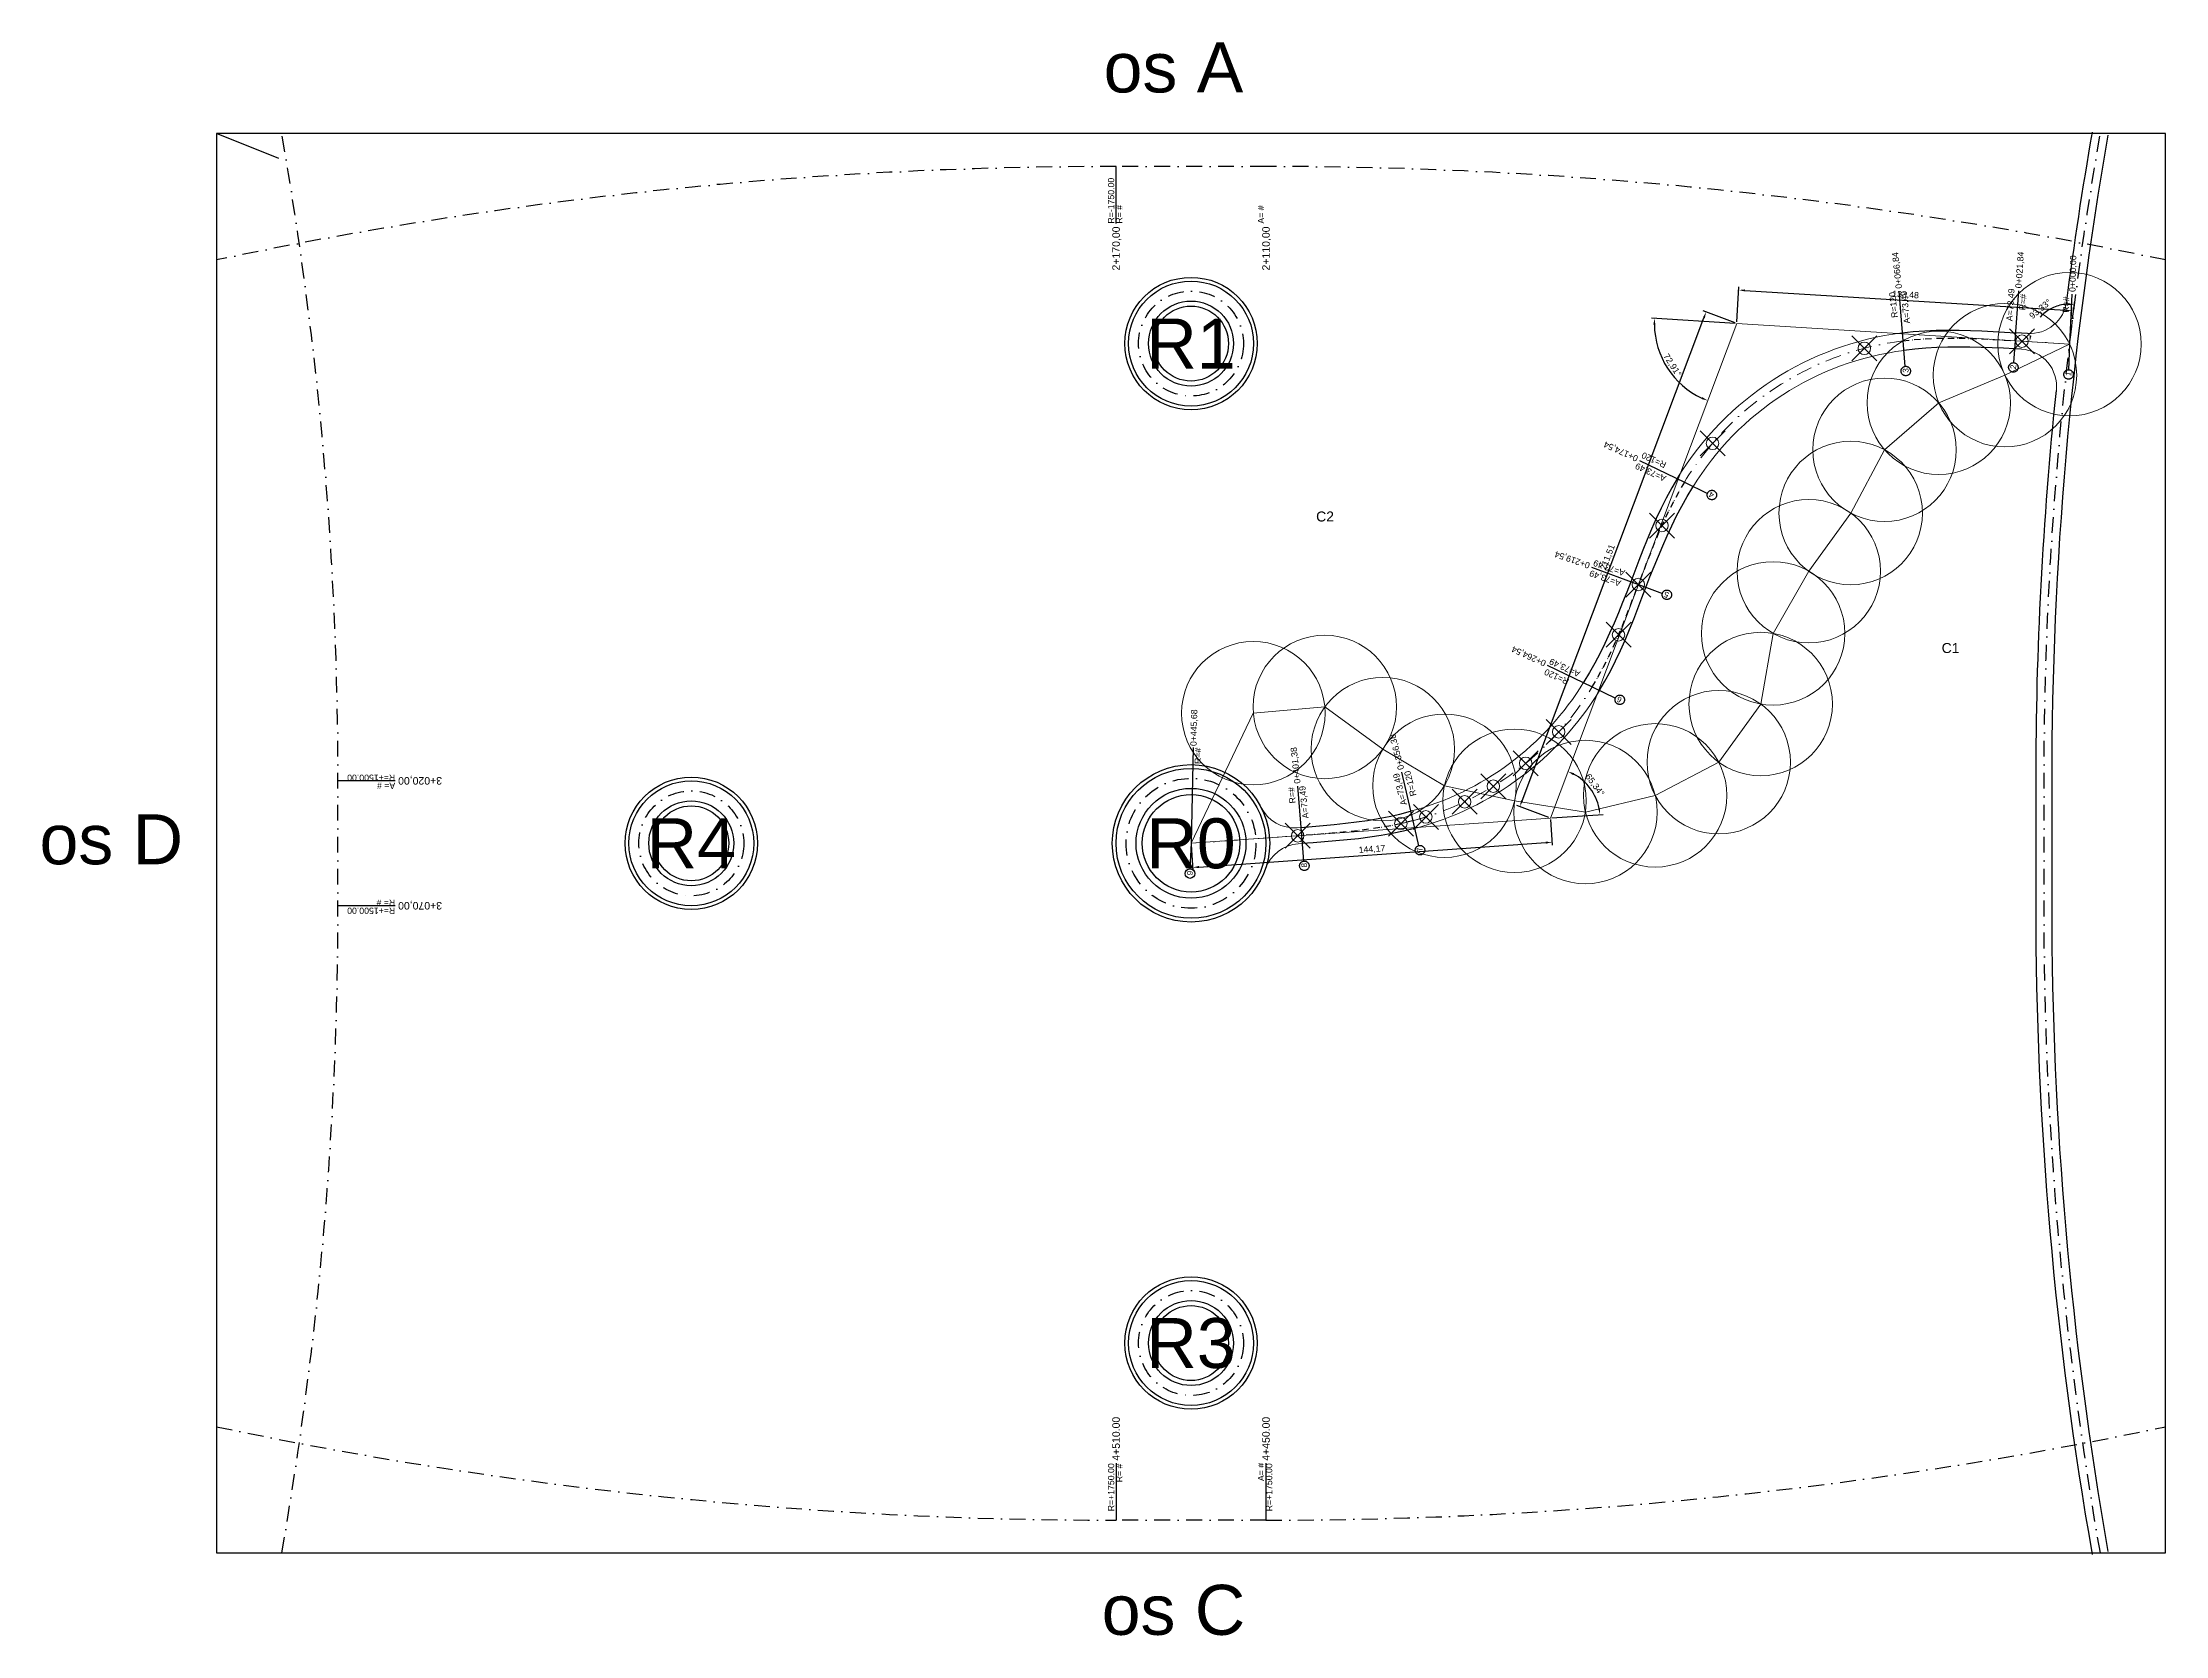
# Model space of a CAD drawing. Header units: millimetres. Extents: x 4540 to 10296, y 4496 to 8723.
# Drawn here: x 4540 to 5390, y 4683 to 5320 of the extents above; entities that cross this region are included whole.
import ezdxf
from ezdxf.enums import TextEntityAlignment as Align

# ---------------------------------------------------------------- set-up
doc = ezdxf.new("R2010")
doc.units = ezdxf.units.MM
doc.header["$PDMODE"] = 35
doc.header["$PDSIZE"] = 5
doc.linetypes.add('DASHDOT', pattern=[25.4, 12.7, -6.35, 0, -6.35])
doc.layers.add('kota terena', color=2, linetype='Continuous', lineweight=25)
doc.layers.add('rubovi kolnika', color=7, linetype='Continuous', lineweight=25)
for name, color, linetype in [('nul linija', 131, 'Continuous'), ('OPIS TRASE', 7, 'Continuous'), ('OS CESTE', 7, 'DASHDOT'), ('rub kolnika', 7, 'Continuous'), ('tabelarni dio', 182, 'Continuous'), ('tangentni poligon', 130, 'Continuous'), ('zadatak', 7, 'Continuous')]:
    doc.layers.add(name, color=color, linetype=linetype)
doc.styles.get("Standard").update_dxf_attribs({"font": 'arial.ttf'})
doc.dimstyles.new('ISO-25', dxfattribs={"dimtxt": 2.5, "dimasz": 2.5, "dimexe": 1.25, "dimexo": 0.625, "dimtad": 1, "dimtxsty": 'Standard', "dimcen": 2.5, "dimadec": 0, "dimazin": 0, "dimtfac": 1, "dimtmove": 0, "dimatfit": 3, "dimfxl": 1, "dimarcsym": 0})

# ---------------------------------------------------------------- blocks, each defined once
blk = doc.blocks.new('*D17')
at = {"layer": 'Defpoints', "color": 0, "lineweight": 18, "transparency": 16777216}
for p in [(5352.43, 5213.14), (5218.37, 5208.03), (5351.6, 5199.77)]:
    blk.add_point(p, dxfattribs=at)
at = {"layer": 'tangentni poligon', "color": 0, "lineweight": -2, "transparency": 16777216}
for p, q in [((5218.41, 5208.66), (5219.28, 5222.66)), ((5221.7, 5221.25), (5349.93, 5213.3)), ((5351.64, 5200.39), (5352.5, 5214.39))]:
    blk.add_line(p, q, dxfattribs=at)
at = {"layer": 'tangentni poligon', "color": 0, "lineweight": 18, "transparency": 16777216}
for points in [[(5221.72, 5221.67), (5221.67, 5220.84), (5219.2, 5221.41)], [(5349.96, 5213.71), (5349.91, 5212.88), (5352.43, 5213.14)]]:
    blk.add_solid(points, dxfattribs=at)
at = {"layer": 'tangentni poligon', "color": 0, "lineweight": 18, "transparency": 16777216, "insert": (5285.95, 5219.4), "char_height": 2.5, "attachment_point": 5, "rotation": 356.45037}
blk.add_mtext('133,48', dxfattribs=at)
blk = doc.blocks.new('*D18')
at = {"layer": 'Defpoints', "color": 0, "lineweight": 18, "transparency": 16777216}
for p in [(5206.14, 5212.64), (5218.37, 5208.03), (5143.82, 5010.1)]:
    blk.add_point(p, dxfattribs=at)
at = {"layer": 'tangentni poligon', "color": 0, "lineweight": -2, "transparency": 16777216}
for p, q in [((5132.47, 5017.05), (5205.26, 5210.3)), ((5217.79, 5208.25), (5204.97, 5213.08)), ((5143.24, 5010.32), (5130.42, 5015.15))]:
    blk.add_line(p, q, dxfattribs=at)
at = {"layer": 'tangentni poligon', "color": 0, "lineweight": 18, "transparency": 16777216}
for points in [[(5204.87, 5210.45), (5205.65, 5210.15), (5206.14, 5212.64)], [(5132.08, 5017.2), (5132.86, 5016.9), (5131.59, 5014.71)]]:
    blk.add_solid(points, dxfattribs=at)
at = {"layer": 'tangentni poligon', "color": 0, "lineweight": 18, "transparency": 16777216, "insert": (5166.87, 5114.42), "char_height": 2.5, "attachment_point": 5, "rotation": 69.3607}
blk.add_mtext('211,51', dxfattribs=at)
blk = doc.blocks.new('*D19')
at = {"layer": 'Defpoints', "color": 0, "lineweight": 18, "transparency": 16777216}
for p in [(5143.82, 5010.1), (5000, 5000), (5144.5, 5000.44)]:
    blk.add_point(p, dxfattribs=at)
at = {"layer": 'tangentni poligon', "color": 0, "lineweight": -2, "transparency": 16777216}
for p, q in [((5143.86, 5009.48), (5144.59, 4999.19)), ((5000.04, 4999.38), (5000.77, 4989.09)), ((5003.17, 4990.51), (5142, 5000.27))]:
    blk.add_line(p, q, dxfattribs=at)
at = {"layer": 'tangentni poligon', "color": 0, "lineweight": 18, "transparency": 16777216}
for points in [[(5141.98, 5000.68), (5142.03, 4999.85), (5144.5, 5000.44)], [(5003.14, 4990.93), (5003.2, 4990.1), (5000.68, 4990.34)]]:
    blk.add_solid(points, dxfattribs=at)
at = {"layer": 'tangentni poligon', "color": 0, "lineweight": 18, "transparency": 16777216, "insert": (5072.44, 4997.51), "char_height": 2.5, "attachment_point": 5, "rotation": 4.01763}
blk.add_mtext('144,17', dxfattribs=at)
blk = doc.blocks.new('*D20')
at = {"layer": 'Defpoints', "color": 0, "lineweight": 18, "transparency": 16777216}
for p in [(5218.37, 5208.03), (5161.73, 5018.76), (5143.82, 5010.1), (5143.82, 5010.1), (5000, 5000)]:
    blk.add_point(p, dxfattribs=at)
at = {"layer": 'tangentni poligon', "color": 0, "lineweight": -2, "transparency": 16777216}
blk.add_line((5144.44, 5010.15), (5164.92, 5011.58), dxfattribs=at)
blk.add_arc((5143.82, 5010.1), 19.9, 11.22146, 62.15686, dxfattribs=at)
at = {"layer": 'tangentni poligon', "color": 0, "lineweight": 18, "transparency": 16777216}
for points in [[(5152.94, 5027.31), (5153.28, 5028.07), (5150.83, 5028.72)], [(5163.75, 5014.03), (5162.92, 5013.92), (5163.67, 5011.5)]]:
    blk.add_solid(points, dxfattribs=at)
at = {"layer": 'tangentni poligon', "color": 0, "lineweight": 18, "transparency": 16777216, "insert": (5161.48, 5023.26), "char_height": 2.5, "attachment_point": 5, "rotation": 306.68916}
blk.add_mtext('65,34°', dxfattribs=at)
blk = doc.blocks.new('*D21')
at = {"layer": 'Defpoints', "color": 0, "lineweight": 18, "transparency": 16777216}
for p in [(5218.37, 5208.03), (5218.37, 5208.03), (5187.56, 5196.36), (5351.6, 5199.77), (5143.82, 5010.1)]:
    blk.add_point(p, dxfattribs=at)
at = {"layer": 'tangentni poligon', "color": 0, "lineweight": -2, "transparency": 16777216}
blk.add_line((5217.75, 5208.07), (5184.24, 5210.15), dxfattribs=at)
blk.add_arc((5218.37, 5208.03), 32.95, 180.79832, 245.01274, dxfattribs=at)
at = {"layer": 'tangentni poligon', "color": 0, "lineweight": 18, "transparency": 16777216}
for points in [[(5185.01, 5207.58), (5185.84, 5207.56), (5185.48, 5210.07)], [(5204.61, 5178.55), (5204.29, 5177.78), (5206.76, 5177.2)]]:
    blk.add_solid(points, dxfattribs=at)
at = {"layer": 'tangentni poligon', "color": 0, "lineweight": 18, "transparency": 16777216, "insert": (5192.49, 5191.29), "char_height": 2.5, "attachment_point": 5, "rotation": 302.90553}
blk.add_mtext('72,91°', dxfattribs=at)
blk = doc.blocks.new('klotoida')
at = {"layer": 'OS CESTE', "ltscale": 0.2}
blk.add_lwpolyline([(44.84, 2.81), (40.41, 2.05), (35.95, 1.44), (31.47, 0.96), (26.99, 0.61), (22.49, 0.35), (18, 0.18), (13.5, 0.08), (9, 0.02), (4.5, 0), (0, 0)], dxfattribs=at)
at = {"layer": 'rubovi kolnika'}
for points in [[(0, 3.2), (4.49, 3.27), (8.97, 3.36), (13.44, 3.49), (17.89, 3.66), (22.33, 3.9), (26.74, 4.22), (31.13, 4.64), (35.5, 5.17), (39.83, 5.83), (44.18, 6.65)], [(45.38, -0.35), (40.89, -1.12), (36.33, -1.74), (31.77, -2.22), (27.21, -2.59), (22.65, -2.84), (18.1, -3.02), (13.56, -3.12), (9.03, -3.18), (4.51, -3.2), (0, -3.2)]]:
    blk.add_lwpolyline(points, dxfattribs=at)
blk = doc.blocks.new('*D115')
at = {"layer": 'Defpoints', "color": 0, "lineweight": 18, "transparency": 16777216}
for p in [(5345.02, 5214.37), (5352.75, 5209.32), (5329.8, 5201.12), (5351.6, 5199.77), (5351.6, 5199.77)]:
    blk.add_point(p, dxfattribs=at)
at = {"layer": 'OS CESTE', "color": 0, "lineweight": -2, "transparency": 16777216}
blk.add_line((5352.82, 5209.94), (5353.66, 5216.91), dxfattribs=at)
blk.add_arc((5351.6, 5199.77), 16.02, 92.07684, 167.49886, dxfattribs=at)
at = {"layer": 'OS CESTE', "color": 0, "lineweight": 18, "transparency": 16777216}
for points in [[(5351.03, 5216.19), (5351, 5215.36), (5353.51, 5215.67)], [(5336.37, 5203.18), (5335.55, 5203.29), (5335.61, 5200.76)]]:
    blk.add_solid(points, dxfattribs=at)
at = {"layer": 'OS CESTE', "color": 0, "lineweight": 18, "transparency": 16777216, "insert": (5339.98, 5213.71), "char_height": 2.5, "attachment_point": 5, "rotation": 39.78785}
blk.add_mtext('93,33°', dxfattribs=at)

msp = doc.modelspace()

# ---------------------------------------------------------------- linework, layer by layer
at = {"layer": 'kota terena', "lineweight": 18}
for p in [(5269.4751, 5198.11981), (5208.72397, 5160.06176), (5188.47514, 5127.18351), (5171.10208, 5083.43626), (5147.14848, 5044.59061), (5133.93117, 5032.04011), (5109.49443, 5016.62312), (5120.96819, 5022.83988), (5093.99812, 5010.56344), (5083.9704, 5007.89708)]:
    msp.add_point(p, dxfattribs=at)
at = {"layer": 'nul linija', "lineweight": 18}
for points in [[(5211.19126, 5032.46869), (5227.98971, 5055.73889), (5232.93807, 5084.00908), (5247.22939, 5108.8978), (5264.00247, 5132.18629), (5277.55587, 5157.48442), (5299.24544, 5176.27942), (5325.73574, 5187.32271), (5351.59702, 5199.76795)], [(5000, 5000), (5024.93653, 5052.08173), (5053.52933, 5054.55996), (5076.76004, 5037.70695), (5101.43115, 5023.04316), (5129.48999, 5017.01065), (5157.83516, 5012.51159), (5185.74686, 5019.19192), (5211.19126, 5032.46869)]]:
    msp.add_lwpolyline(points, dxfattribs=at)
for centre in [(5351.59702, 5199.76795), (5325.73574, 5187.32271), (5299.24544, 5176.27942), (5277.55587, 5157.48442), (5264.00247, 5132.18629), (5247.22939, 5108.8978), (5232.93807, 5084.00908), (5053.52933, 5054.55996), (5227.98971, 5055.73889), (5024.93653, 5052.08173), (5076.76004, 5037.70695), (5211.19126, 5032.46869), (5101.43115, 5023.04316), (5185.74686, 5019.19192), (5129.48999, 5017.01065), (5157.83516, 5012.51159)]:
    msp.add_circle(centre, 28.7, dxfattribs=at)
at = {"layer": 'OPIS TRASE'}
msp.add_line((5329.80111, 5201.12), (5331.23754, 5221.06835), dxfattribs=at)
for points in [[(5283.20531, 5221.02618), (5284.87141, 5201.09569), (5285.72913, 5190.83529)], [(5352.51911, 5219.74668), (5351.59702, 5199.76795), (5351.12232, 5189.48271)], [(5179.44579, 5153.23346), (5197.45372, 5144.53205), (5206.72438, 5140.05249)], [(5160.28666, 5110.55835), (5179.02131, 5103.55744), (5188.66609, 5099.9533)], [(5142.58007, 5071.28478), (5160.588, 5062.58337), (5169.85866, 5058.1038)], [(5000.92209, 5038.28934), (5000, 5000), (4999.5253, 4989.71476)], [(5042.58126, 5022.90777), (5044.18709, 5003.10352), (5045.04482, 4992.84312)], [(5084.17678, 5028.52102), (5088.7223, 5009.04441), (5091.06237, 4999.01766)]]:
    msp.add_lwpolyline(points, dxfattribs=at)
msp.add_circle((4999.59172, 4987.86225), 1.89238, dxfattribs=at)
at = {"layer": 'OS CESTE', "lineweight": 18}
for p, q in [((5351.59702, 5199.76795), (5352.74912, 5209.32377)), ((5194.72188, 5146.19849), (5194.69191, 5146.14935)), ((5089.53781, 5005.94918), (5089.48176, 5005.93583))]:
    msp.add_line(p, q, dxfattribs=at)
at = {"layer": 'OS CESTE'}
msp.add_line((5329.80111, 5201.12), (5329.1704, 5192.3597), dxfattribs=at)
at = {"layer": 'OS CESTE', "lineweight": 18, "ltscale": 0.5}
for p, q in [((5351.59702, 5199.76795), (5329.80111, 5201.12)), ((5044.18709, 5003.10352), (5000, 5000))]:
    msp.add_line(p, q, dxfattribs=at)
at = {"layer": 'OS CESTE'}
for centre in [(5329.09866, 5190.46868), (5286.03427, 5189.00688), (5351.18875, 5187.6302), (5208.45386, 5139.38535), (5190.44981, 5099.44876), (5171.58814, 5057.43667), (5091.63005, 4997.25303), (5045.34995, 4991.01471)]:
    msp.add_circle(centre, 1.89238, dxfattribs=at)
at = {"layer": 'OS CESTE', "lineweight": 18, "ltscale": 0.5}
for centre, start, end in [((5299.89718, 5082.041), 97.19320953, 148.61658652), ((5058.14908, 5125.08351), 284.76046924, 328.61175826)]:
    msp.add_arc(centre, 120, start, end, dxfattribs=at)
at = {"layer": 'rub kolnika', "lineweight": 18}
for points in [[(5088.7223, 5009.04441), (5087.61353, 5008.77352), (5085.42312, 5008.23838), (5083.9704, 5007.89708)], [(5088.72251, 5009.04358), (5090.87921, 5009.63335), (5092.75051, 5010.18033), (5093.99812, 5010.56344)]]:
    msp.add_lwpolyline(points, dxfattribs=at)
at = {"layer": 'rubovi kolnika'}
for p, q in [((5334.6974, 5204.02242), (5329.99923, 5204.31386)), ((5332.3312, 5197.7569), (5329.60299, 5197.92614)), ((5351.3989, 5196.57409), (5351.22705, 5196.58475))]:
    msp.add_line(p, q, dxfattribs=at)
at = {"layer": 'rubovi kolnika', "lineweight": 18}
for p, q in [((5043.96289, 5006.29566), (5042.46094, 5006.19017)), ((5044.41129, 4999.91139), (5042.90935, 4999.8059))]:
    msp.add_line(p, q, dxfattribs=at)
at = {"layer": 'rubovi kolnika', "ltscale": 0.5, "flags": 128}
for points in [[(5367.06242, 4716.55253, -0.043411329), (5344.58096, 4975), (5344.58096, 5025, -0.043411329), (5367.06242, 5283.44747, -0.043411329)], [(5350.50313, 5217.07697, -0.011352325), (5360.75855, 5284.55253)], [(5360.75855, 4715.44747, -0.043411329), (5338.18096, 4975), (5338.18096, 5025, -0.026035243), (5346.32128, 5181.22674, -0.026035243)]]:
    msp.add_lwpolyline(points, format="xyb", dxfattribs=at)
at = {"layer": 'rubovi kolnika', "lineweight": 18}
for centre, radius, start, end in [((5335.62609, 5218.99365), 15, 266.45036546, 352.65874841), ((5299.89718, 5082.041), 123.19914, 97.19320953, 148.61658652), ((5299.89718, 5082.041), 116.09914, 97.19320953, 148.61658652), ((5331.40251, 5182.78568), 15, 354.03450937, 86.45036546), ((5058.14908, 5125.08351), 116.1, 284.76046924, 328.61175826), ((5058.14908, 5125.08351), 123.2, 284.76046924, 328.61175826), ((5041.40999, 5021.15331), 15, 207.05913085, 274.01762518), ((5043.9603, 4984.84276), 15, 94.01762518, 160.9761195)]:
    msp.add_arc(centre, radius, start, end, dxfattribs=at)
at = {"layer": 'tabelarni dio', "lineweight": 18}
for p in [(5332.52933, 5200.95076), (5042.68515, 5002.99803)]:
    msp.add_point(p, dxfattribs=at)
at = {"layer": 'tangentni poligon', "lineweight": 18}
for p, q in [((5143.8203, 5010.10135), (5218.37259, 5208.03216)), ((5351.59702, 5199.76795), (5218.37259, 5208.03216)), ((5000, 5000), (5143.8203, 5010.10135))]:
    msp.add_line(p, q, dxfattribs=at)
msp.add_point((5179.02131, 5103.55744), dxfattribs=at)
at = {"layer": 'zadatak', "color": 7}
msp.add_line((4635, 5274), (4610, 5284), dxfattribs=at)
at = {"layer": 'zadatak'}
for p, q in [((4970, 5248.00565), (4970, 5270.90002)), ((4681.51342, 5025), (4658.61904, 5025)), ((4681.51342, 4975), (4658.61904, 4975)), ((4970, 4751.99435), (4970, 4729.09998)), ((5030, 4751.99435), (5030, 4729.09998))]:
    msp.add_line(p, q, dxfattribs=at)
msp.add_lwpolyline([(4610, 4716), (5390, 4716), (5390, 5284), (4610, 5284)], close=True, dxfattribs=at)
at = {"layer": 'zadatak', "linetype": 'DASHDOT', "ltscale": 0.5, "flags": 128}
for points in [[(4636.08952, 4716, 0.043411329), (4658.61904, 4975), (4658.61904, 5025, 0.043411329), (4636.08952, 5284)], [(5363.91048, 4716, -0.043411329), (5341.38096, 4975), (5341.38096, 5025, -0.043411329), (5363.91048, 5284)]]:
    msp.add_lwpolyline(points, format="xyb", dxfattribs=at)
at = {"layer": 'zadatak', "linetype": 'DASHDOT', "ltscale": 0.5}
for points in [[(5390, 5233.47118, 0.051844763), (5030, 5270.90002), (4970, 5270.90002, 0.051844763), (4610, 5233.47118, 0.051844763)], [(5390, 4766.52882, -0.051844763), (5030, 4729.09998), (4970, 4729.09998, -0.051844763), (4610, 4766.52882, -0.051844763)]]:
    msp.add_lwpolyline(points, format="xyb", dxfattribs=at)
at = {"layer": 'zadatak', "color": 7}
for centre, radius in [((5000, 5200), 26.5), ((5000, 5200), 25), ((5000, 5200), 17), ((5000, 5200), 15), ((5000, 5000), 31.5), ((5000, 5000), 30), ((4800, 5000), 26.5), ((4800, 5000), 25), ((5000, 5000), 22), ((4800, 5000), 17), ((4800, 5000), 15), ((5000, 5000), 19.5), ((5000, 4800), 26.5), ((5000, 4800), 25), ((5000, 4800), 17), ((5000, 4800), 15)]:
    msp.add_circle(centre, radius, dxfattribs=at)
at = {"layer": 'zadatak', "linetype": 'DASHDOT', "ltscale": 0.5}
for centre, radius in [((5000, 5200), 21), ((5000, 5000), 26), ((4800, 5000), 21), ((5000, 4800), 21)]:
    msp.add_circle(centre, radius, dxfattribs=at)

# ---------------------------------------------------------------- block references
at = {"layer": 'OS CESTE'}
for p, rotation in [((5329.80111, 5201.12), 176.4503654630129), ((5044.18709, 5003.10352), 4.017625175649893)]:
    msp.add_blockref('klotoida', p, dxfattribs=dict(at, rotation=rotation))
at = {"layer": 'OS CESTE', "xscale": -1}
for rotation in [249.3606996061084, 69.36069960611627]:
    msp.add_blockref('klotoida', (5179.02131, 5103.55744), dxfattribs=dict(at, rotation=rotation))

# ---------------------------------------------------------------- texts
at = {"layer": 'OPIS TRASE', "attachment_point": 1}
for s, width, gutter_width, heights, insert, char_height, rotation in [('{\\fArial|b0|i0|c238|p34;0+066,84}', 10.1726199, 12.5, [0], (5282.04133, 5221.81456), 2.5, 96.10745563), ('{\\fArial|b0|i0|c238|p34;0+021,84}', 10.1726199, 12.5, [0], (5329.85969, 5222.21932), 2.5, 86.2482937), ('{\\fArial|b0|i0|c238|p34;0+000,00}', 10.1726199, 12.5, [0], (5351.46671, 5220.67881), 2.5, 88.68635479), ('{\\fArial|b0|i0|c238|p34;R=120}', 10.1726199, 12.5, [0], (5280.40654, 5210.15399), 2.5, 96.10745563), ('{\\fArial|b0|i0|c238|p34;A=73,49}', 10.1726199, 12.5, [0], (5285.31898, 5207.86866), 2.5, 96.10745563), ('{\\fArial|b0|i0|c238|p34;A=73,49}', 10.1726199, 12.5, [0], (5326.24329, 5209.05877), 2.5, 86.2482937), ('{\\fArial|b0|i0|c238|p34;R=#}', 10.1726199, 12.5, [0], (5331.42549, 5213.41268), 2.5, 86.2482937), ('{\\fArial|b0|i0|c238|p34;R=#}', 10.1726199, 12.5, [0], (5348.86682, 5212.3929), 2.5, 88.68635479), ('{\\fArial|b0|i0|c238|p34;2}', 4.9858408, 19.24812, [2.37501], (5327.81785, 5189.88881), 2.3097747, 84.39933029), ('{\\fArial|b0|i0|c238|p34;3}', 4.9858408, 19.24812, [2.37501], (5284.84702, 5188.30709), 2.3097747, 91.53869543), ('{\\fArial|b0|i0|c238|p34;1}', 4.9858408, 19.24812, [2.37501], (5349.92105, 5187.08962), 2.3097747, 84.11759459), ('{\\fArial|b0|i0|c238|p34;0+174,54}', 10.1726199, 12.5, [0], (5178.17501, 5152.6322), 2.5, 155.53911082), ('{\\fArial|b0|i0|c238|p34;A=73,49}', 10.1726199, 12.5, [0], (5189.37974, 5144.63431), 2.5, 155.53911082), ('{\\fArial|b0|i0|c238|p34;R=120}', 10.1726199, 12.5, [0], (5189.4503, 5150.07988), 2.5, 155.53911082), ('{\\fArial|b0|i0|c238|p34;4}', 4.9858408, 19.24812, [2.37501], (5208.4526, 5138.0072), 2.3097747, 150.97035063), ('{\\fArial|b0|i0|c238|p34;0+219,54}', 10.1726199, 12.5, [0], (5159.07685, 5109.84228), 2.5, 160.83877871), ('{\\fArial|b0|i0|c238|p34;A=73,49}', 10.1726199, 12.5, [0], (5171.53441, 5102.72546), 2.5, 160.83877871), ('{\\fArial|b0|i0|c238|p34;A=73,49}', 10.1726199, 12.5, [0], (5173.08746, 5106.85331), 2.5, 160.83877871), ('{\\fArial|b0|i0|c238|p34;5}', 4.9858408, 19.24812, [2.37501], (5190.57584, 5098.07639), 2.3097747, 156.27001851), ('{\\fArial|b0|i0|c238|p34;0+264,54}', 10.1726199, 12.5, [0], (5141.30929, 5070.68351), 2.5, 155.53911082), ('{\\fArial|b0|i0|c238|p34;A=73,49}', 10.1726199, 12.5, [0], (5154.98394, 5066.41324), 2.5, 155.53911082), ('{\\fArial|b0|i0|c238|p34;R=120}', 10.1726199, 12.5, [0], (5150.51792, 5063.34575), 2.5, 155.53911082), ('{\\fArial|b0|i0|c238|p34;6}', 4.9858408, 19.24812, [2.37501], (5171.58688, 5056.05852), 2.3097747, 150.97035063), ('{\\fArial|b0|i0|c238|p34;0+445,68}', 10.1726199, 12.5, [0], (4999.69824, 5038.9605), 2.5, 88.68635479), ('{\\fArial|b0|i0|c238|p34;0+356,38}', 10.1726199, 12.5, [0], (5082.91057, 5029.13183), 2.5, 104.46562108), ('{\\fArial|b0|i0|c238|p34;R=#}', 10.1726199, 12.5, [0], (5001.4052, 5031.76254), 2.5, 88.68635479), ('{\\fArial|b0|i0|c238|p34;0+401,38}', 10.1726199, 12.5, [0], (5041.34834, 5023.7477), 2.5, 96.10745563), ('{\\fArial|b0|i0|c238|p34;R=#}', 10.1726199, 12.5, [0], (5039.4524, 5015.82785), 2.5, 96.10745563), ('{\\fArial|b0|i0|c238|p34;A=73,49}', 10.1726199, 12.5, [0], (5044.62599, 5009.8018), 2.5, 96.10745563), ('{\\fArial|b0|i0|c238|p34;A=73,49}', 10.1726199, 12.5, [0], (5084.03904, 5014.94823), 2.5, 104.46562108), ('{\\fArial|b0|i0|c238|p34;R=120}', 10.1726199, 12.5, [0], (5087.81994, 5018.56463), 2.5, 104.46562108), ('{\\fArial|b0|i0|c238|p34;7}', 4.9858408, 19.24812, [2.37501], (5090.55712, 4996.38809), 2.3097747, 99.89686088), ('{\\fArial|b0|i0|c238|p34;9}', 4.9858408, 19.24812, [2.37501], (4998.32403, 4987.32167), 2.3097747, 84.11759459), ('{\\fArial|b0|i0|c238|p34;8}', 4.9858408, 19.24812, [2.37501], (5044.1627, 4990.31492), 2.3097747, 91.53869543)]:
    msp.add_mtext_dynamic_manual_height_columns(s, width=width, gutter_width=gutter_width, heights=heights, dxfattribs=dict(at, insert=insert, char_height=char_height, rotation=rotation))
at = {"layer": 'tangentni poligon', "char_height": 4, "attachment_point": 1}
for s, insert in [('{\\fArial|b0|i0|c238|p34;C2}', (5050.06437, 5132.79328)), ('{\\fArial|b0|i0|c238|p34;C1}', (5300.40378, 5080.15391))]:
    msp.add_mtext_dynamic_manual_height_columns(s, width=10.8266317, gutter_width=12.5, heights=[0], dxfattribs=dict(at, insert=insert))
at = {"layer": 'zadatak'}
for s, p in [('os A', (4992.97391, 5294.49894)), ('os D', (4567.89765, 4985.60611)), ('os C', (4992.97391, 4677.23338))]:
    msp.add_text(s, height=20, dxfattribs=at).set_placement(p, align=Align.BOTTOM_CENTER)
for s, rotation, p in [('R=-1750.00', 90, (4970.00403, 5248.00565)), ('A= #', 90, (5030.00403, 5248.00565)), ('A= #', 180, (4681.51342, 5025.00403)), ('R=+1500.00', 180, (4681.51342, 4975.00403)), ('R=+1750.00', 90, (4970.00403, 4732.66113)), ('A= #', 90, (5030.00403, 4744.76209))]:
    msp.add_text(s, height=2.5, rotation=rotation, dxfattribs=at).set_placement(p, align=Align.BOTTOM_LEFT)
for s, rotation, p in [('R= #', 90, (4970.00403, 5248.00565)), ('R=+1500.00', 180, (4681.51342, 5025.00403)), ('R= #', 180, (4681.51342, 4975.00403)), ('R= #', 90, (4970.00403, 4744.28972)), ('R=+1750.00', 90, (5030.00403, 4732.66113))]:
    msp.add_text(s, height=2.5, rotation=rotation, dxfattribs=at).set_placement(p, align=Align.TOP_LEFT)
for s, rotation, p in [('2+170,00 ', 90, (4970.00403, 5248.00565)), ('2+110,00 ', 90, (5030.00403, 5248.00565)), ('3+020,00 ', 180, (4681.51342, 5025.00403)), ('3+070,00 ', 180, (4681.51342, 4975.00403)), ('4+510.00 ', 90, (4970.00403, 4771.6642)), ('4+450.00 ', 90, (5030.00403, 4771.6642))]:
    msp.add_text(s, height=3, rotation=rotation, dxfattribs=at).set_placement(p, align=Align.MIDDLE_RIGHT)
for s, p in [('R1', (5000, 5200)), ('R4', (4800, 5000)), ('R0', (5000, 5000)), ('R3', (5000, 4800))]:
    msp.add_text(s, height=20, dxfattribs=at).set_placement(p, align=Align.MIDDLE_CENTER)

# ---------------------------------------------------------------- dimensions: what is measured, and where the dimension line sits
at = {"layer": 'OS CESTE', "lineweight": 18}
dim = msp.add_angular_dim_2l(base=(5345.02229, 5214.37443), line1=((5351.59702, 5199.76795), (5352.74912, 5209.32377)), line2=((5351.59702, 5199.76795), (5329.80111, 5201.12)), dimstyle='ISO-25', override={"dimadec": 2}, dxfattribs=at)
dim.commit()
dim.dimension.update_dxf_attribs({"geometry": '*D115', "text_midpoint": (5339.98494, 5213.71122)})
at = {"layer": 'tangentni poligon', "lineweight": 18}
for p1, p2, distance, picture, middle in [((5218.37259, 5208.03216), (5351.59702, 5199.76795), 13.40134, '*D17', (5285.94624, 5219.39899)), ((5143.8203, 5010.10135), (5218.37259, 5208.03216), 13.07291, '*D18', (5166.87173, 5114.42461)), ((5000, 5000), (5143.8203, 5010.10135), -9.6846, '*D19', (5072.43964, 4997.51204))]:
    dim = msp.add_aligned_dim(p1=p1, p2=p2, distance=distance, dimstyle='ISO-25', dxfattribs=at)
    dim.commit()
    dim.dimension.update_dxf_attribs({"geometry": picture, "text_midpoint": middle})
for base, line2, picture, middle in [((5187.5588, 5196.35551), ((5351.59702, 5199.76795), (5218.37259, 5208.03216)), '*D21', (5192.49325, 5191.28652)), ((5161.73404, 5018.76067), ((5000, 5000), (5143.8203, 5010.10135)), '*D20', (5161.48131, 5023.26027))]:
    dim = msp.add_angular_dim_2l(base=base, line1=((5143.8203, 5010.10135), (5218.37259, 5208.03216)), line2=line2, dimstyle='ISO-25', override={"dimadec": 2}, dxfattribs=at)
    dim.commit()
    dim.dimension.update_dxf_attribs({"geometry": picture, "text_midpoint": middle})

doc.saveas('drawing.dxf')
